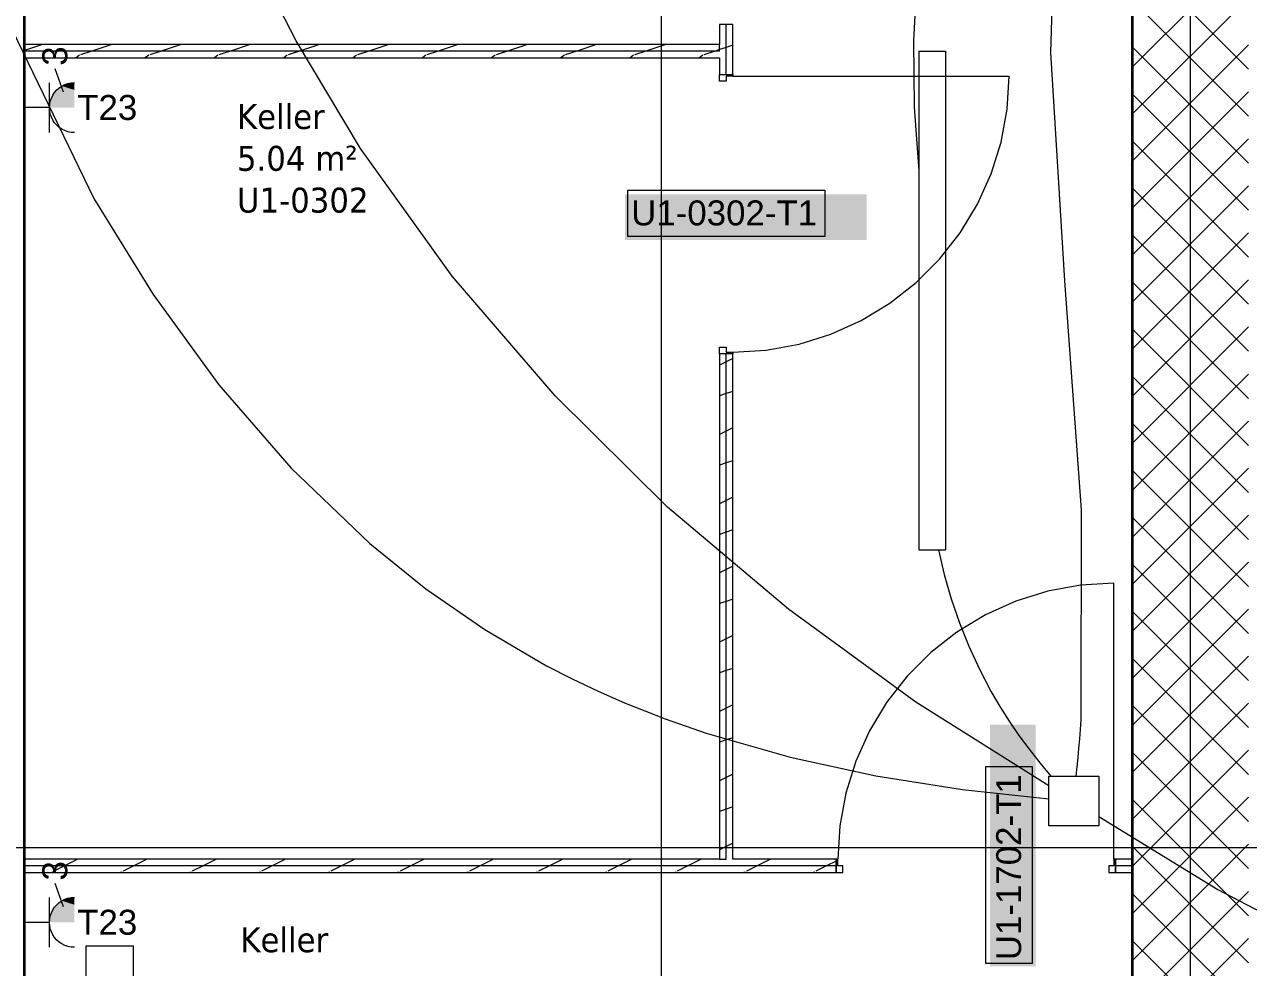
# Model space of a CAD drawing. Extents: x -1067 to 613, y -179 to 712.
# Drawn here: x 59.2 to 132.8, y 239.1 to 295.8 of the extents above; entities that cross this region are included whole.
import ezdxf
from ezdxf.lldxf.tags import DXFTag

# ---------------------------------------------------------------- set-up
doc = ezdxf.new("R2010")
doc.units = 0
doc.layers.get('0').update_dxf_attribs({"lineweight": 13})
for name, color, linetype, lineweight in [('A-AREA-____-IDEN', 7, 'Continuous', 5), ('A-DOOR-____-IDEN', 7, 'Continuous', 5), ('A-DOOR-FRAM-MCUT', 7, 'Continuous', 9), ('A-DOOR-OPNG-OTLN', 7, 'Continuous', 9), ('A-WALL-____-MCUT', 7, 'Continuous', 35), ('A-WALL-____-PATT', 7, 'Continuous', 35), ('A-WALL-FNSH-MCUT', 7, 'Continuous', 35), ('S-GRID-____-OTLN', 7, 'Continuous', 5)]:
    doc.layers.add(name, color=color, linetype=linetype, lineweight=lineweight)
for name, color, linetype, lineweight, true_color in [('EL01_WAN_Kraft', 1, 'Continuous', 13, 0xff0000), ('EL01_WAN_Leitung_Licht', 7, 'Continuous', 13, 0x0080ff), ('EL01_WAN_Leuchten', 7, 'Continuous', 13, 0x0080ff), ('EL01_WAN_Licht', 7, 'Continuous', 13, 0x0080ff)]:
    doc.layers.add(name, color=color, linetype=linetype, lineweight=lineweight, true_color=true_color)
doc.styles.get("Standard").update_dxf_attribs({"font": 'arial.ttf'})
tags = doc.linetypes.add('_Rasterlinie_', pattern=[0.375, 0.2, -0.05, 0.075, -0.05]).pattern_tags.tags
tags[10:11] = [DXFTag(74, 4), DXFTag(75, 0), DXFTag(340, '0'), DXFTag(46, 1.0), DXFTag(50, 0.0), DXFTag(44, 0.0), DXFTag(45, 0.0)]
tags[8:9] = [DXFTag(74, 4), DXFTag(75, 0), DXFTag(340, '0'), DXFTag(46, 1.0), DXFTag(50, 0.0), DXFTag(44, 0.0), DXFTag(45, 0.0)]
tags[6:7] = [DXFTag(74, 4), DXFTag(75, 0), DXFTag(340, '0'), DXFTag(46, 1.0), DXFTag(50, 0.0), DXFTag(44, 0.0), DXFTag(45, 0.0)]
tags[4:5] = [DXFTag(74, 4), DXFTag(75, 0), DXFTag(340, '0'), DXFTag(46, 1.0), DXFTag(50, 0.0), DXFTag(44, 0.0), DXFTag(45, 0.0)]

# ---------------------------------------------------------------- blocks, each defined once
blk = doc.blocks.new('Referenz-A0UJ3194XE', base_point=(-1062.181, -175.856))
at = {"layer": 'A-DOOR-____-IDEN', "color": 0, "linetype": 'Continuous', "ltscale": 0.13}
for p, q in [((95.482, 285.812), (107.322, 285.812)), ((95.482, 283.032), (95.482, 285.812)), ((107.322, 285.812), (107.322, 283.032)), ((107.322, 283.032), (95.482, 283.032)), ((117.012, 239.302), (117.013, 251.142)), ((117.013, 251.142), (119.793, 251.142)), ((119.793, 251.142), (119.792, 239.302)), ((119.792, 239.302), (117.012, 239.302))]:
    blk.add_line(p, q, dxfattribs=at)
at = {"layer": 'A-DOOR-____-IDEN', "color": 7, "linetype": 'Continuous', "ltscale": 0.13, "true_color": 0xffffff}
for points in [[(95.307, 282.81), (109.846, 282.81), (95.307, 285.569)], [(109.846, 282.81), (95.307, 285.569), (109.846, 285.569)], [(117.255, 239.127), (120.014, 239.127), (117.255, 253.666)], [(120.014, 239.127), (117.255, 253.666), (120.014, 253.666)]]:
    blk.add_solid(points, dxfattribs=at)
at = {"layer": 'A-DOOR-FRAM-MCUT', "color": 0, "linetype": 'Continuous', "ltscale": 0.13}
for p, q in [((101.003, 292.776), (101.803, 292.776)), ((101.003, 292.376), (101.003, 292.776)), ((101.403, 292.376), (101.003, 292.376)), ((101.403, 292.676), (101.403, 292.376)), ((101.803, 292.676), (101.403, 292.676)), ((101.803, 292.776), (101.803, 292.676)), ((101.003, 276.376), (101.403, 276.376)), ((101.003, 275.976), (101.003, 276.376)), ((101.403, 276.376), (101.403, 276.076)), ((101.403, 276.076), (101.803, 276.076)), ((101.803, 276.076), (101.803, 275.976)), ((101.803, 275.976), (101.003, 275.976)), ((108.103, 245.576), (108.003, 245.576)), ((108.003, 245.576), (108.003, 244.776)), ((108.103, 245.176), (108.103, 245.576)), ((108.403, 245.176), (108.103, 245.176)), ((108.403, 244.776), (108.403, 245.176)), ((124.703, 245.176), (124.403, 245.176)), ((124.403, 245.176), (124.403, 244.776)), ((124.803, 245.576), (124.703, 245.576)), ((124.703, 245.576), (124.703, 245.176)), ((124.803, 244.776), (124.803, 245.576)), ((108.003, 244.776), (108.403, 244.776)), ((124.403, 244.776), (124.803, 244.776))]:
    blk.add_line(p, q, dxfattribs=at)
at = {"layer": 'A-DOOR-OPNG-OTLN', "color": 0, "linetype": 'Continuous', "ltscale": 0.13}
for p, q in [((101.803, 292.676), (118.403, 292.676)), ((118.282, 290.675), (118.403, 292.676)), ((117.921, 288.703), (118.282, 290.675)), ((117.324, 286.789), (117.921, 288.703)), ((116.502, 284.961), (117.324, 286.789)), ((115.465, 283.246), (116.502, 284.961)), ((114.228, 281.668), (115.465, 283.246)), ((112.811, 280.25), (114.228, 281.668)), ((111.233, 279.014), (112.811, 280.25)), ((109.517, 277.977), (111.233, 279.014)), ((107.689, 277.154), (109.517, 277.977)), ((105.776, 276.558), (107.689, 277.154)), ((101.803, 276.076), (103.804, 276.197)), ((103.804, 276.197), (105.776, 276.558)), ((122.702, 262.055), (120.73, 261.693)), ((124.703, 262.176), (122.702, 262.055)), ((124.703, 245.576), (124.703, 262.176)), ((120.73, 261.693), (118.817, 261.097)), ((118.817, 261.097), (116.989, 260.274)), ((116.989, 260.274), (115.273, 259.237)), ((115.273, 259.237), (113.695, 258.001)), ((113.695, 258.001), (112.278, 256.584)), ((112.278, 256.584), (111.041, 255.006)), ((111.041, 255.006), (110.004, 253.29)), ((110.004, 253.29), (109.182, 251.462)), ((109.182, 251.462), (108.585, 249.548)), ((108.585, 249.548), (108.224, 247.577)), ((108.224, 247.577), (108.103, 245.576))]:
    blk.add_line(p, q, dxfattribs=at)
at = {"layer": 'A-WALL-____-MCUT', "color": 0, "linetype": 'Continuous', "ltscale": 0.35}
for p, q in [((59.203, 213.776), (59.203, 332.976)), ((125.803, 317.476), (125.803, 213.776))]:
    blk.add_line(p, q, dxfattribs=at)
at = {"layer": 'A-WALL-____-MCUT', "color": 0, "linetype": 'Continuous', "lineweight": 9, "ltscale": 0.13}
for p, q in [((101.403, 292.776), (101.403, 295.776)), ((101.003, 294.176), (101.003, 294.576)), ((101.003, 294.176), (59.203, 294.176)), ((101.403, 245.576), (101.403, 275.976)), ((108.003, 245.176), (59.203, 245.176)), ((101.003, 245.576), (101.403, 245.576)), ((125.803, 245.176), (124.803, 245.176))]:
    blk.add_line(p, q, dxfattribs=at)
at = {"layer": 'A-WALL-____-PATT', "color": 0, "linetype": 'Continuous', "lineweight": 9, "ltscale": 0.13}
for p, q in [((125.803, 293.21), (132.803, 300.21)), ((132.803, 293.09), (125.803, 300.09)), ((125.803, 290.382), (132.803, 297.382)), ((132.803, 290.262), (125.803, 297.262)), ((60.288, 294.576), (59.203, 294.214)), ((64.453, 294.576), (63.253, 294.176)), ((68.618, 294.576), (67.418, 294.176)), ((72.782, 294.576), (71.582, 294.176)), ((76.947, 294.576), (75.747, 294.176)), ((81.112, 294.576), (79.912, 294.176)), ((85.276, 294.576), (84.076, 294.176)), ((89.441, 294.576), (88.241, 294.176)), ((93.606, 294.576), (92.406, 294.176)), ((97.771, 294.576), (96.571, 294.176)), ((101.803, 294.532), (101.403, 294.398)), ((125.803, 287.554), (132.803, 294.554)), ((132.803, 287.433), (125.803, 294.433)), ((62.509, 293.931), (62.301, 293.776)), ((63.253, 294.176), (62.566, 293.947)), ((66.674, 293.931), (66.466, 293.776)), ((67.418, 294.176), (66.732, 293.947)), ((70.839, 293.932), (70.631, 293.776)), ((71.582, 294.176), (70.897, 293.947)), ((75.005, 293.932), (74.796, 293.776)), ((75.747, 294.176), (75.062, 293.947)), ((79.17, 293.932), (78.961, 293.776)), ((79.912, 294.176), (79.227, 293.947)), ((83.335, 293.932), (83.126, 293.776)), ((84.076, 294.176), (83.392, 293.948)), ((87.5, 293.933), (87.291, 293.776)), ((88.241, 294.176), (87.557, 293.948)), ((91.666, 293.933), (91.456, 293.776)), ((92.406, 294.176), (91.722, 293.948)), ((95.831, 293.933), (95.621, 293.776)), ((96.571, 294.176), (95.887, 293.948)), ((99.996, 293.933), (99.786, 293.776)), ((100.735, 294.176), (100.052, 293.948)), ((101.003, 294.265), (100.735, 294.176)), ((101.403, 294.398), (101.003, 294.265)), ((125.803, 284.725), (132.803, 291.725)), ((132.803, 284.605), (125.803, 291.605)), ((125.803, 281.897), (132.803, 288.897)), ((132.803, 281.776), (125.803, 288.776)), ((125.803, 279.068), (132.803, 286.068)), ((132.803, 278.948), (125.803, 285.948)), ((125.803, 276.24), (132.803, 283.24)), ((132.803, 276.12), (125.803, 283.12)), ((125.803, 273.411), (132.803, 280.411)), ((132.803, 273.291), (125.803, 280.291)), ((125.803, 270.583), (132.803, 277.583)), ((132.803, 270.463), (125.803, 277.463)), ((101.403, 275.484), (101.003, 275.284)), ((101.803, 275.684), (101.403, 275.484)), ((125.803, 267.755), (132.803, 274.755)), ((132.803, 267.634), (125.803, 274.634)), ((101.403, 273.575), (101.003, 273.441)), ((101.803, 273.708), (101.403, 273.575)), ((125.803, 264.926), (132.803, 271.926)), ((132.803, 264.806), (125.803, 271.806)), ((101.403, 271.32), (101.003, 271.12)), ((101.803, 271.52), (101.403, 271.32)), ((101.403, 269.41), (101.003, 269.277)), ((101.803, 269.543), (101.403, 269.41)), ((125.803, 262.098), (132.803, 269.098)), ((132.803, 261.977), (125.803, 268.977)), ((101.803, 267.355), (101.403, 267.155)), ((101.403, 267.155), (101.003, 266.955)), ((125.803, 259.269), (132.803, 266.269)), ((132.803, 259.149), (125.803, 266.149)), ((101.403, 265.245), (101.003, 265.112)), ((101.803, 265.379), (101.403, 265.245)), ((101.403, 262.99), (101.003, 262.79)), ((101.803, 263.19), (101.403, 262.99)), ((125.803, 256.441), (132.803, 263.441)), ((132.803, 256.321), (125.803, 263.321)), ((101.403, 261.081), (101.003, 260.947)), ((101.803, 261.214), (101.403, 261.081)), ((125.803, 253.612), (132.803, 260.612)), ((132.803, 253.492), (125.803, 260.492)), ((101.403, 258.825), (101.003, 258.625)), ((101.803, 259.025), (101.403, 258.825)), ((125.803, 250.784), (132.803, 257.784)), ((132.803, 250.664), (125.803, 257.664)), ((101.403, 256.916), (101.003, 256.782)), ((101.803, 257.049), (101.403, 256.916)), ((101.403, 254.66), (101.003, 254.46)), ((101.803, 254.86), (101.403, 254.66)), ((125.803, 247.956), (132.803, 254.956)), ((132.803, 247.835), (125.803, 254.835)), ((101.403, 252.751), (101.003, 252.618)), ((101.803, 252.884), (101.403, 252.751)), ((125.803, 245.127), (132.803, 252.127)), ((132.803, 245.007), (125.803, 252.007)), ((101.403, 250.495), (101.003, 250.295)), ((101.803, 250.695), (101.403, 250.495)), ((125.803, 242.299), (132.803, 249.299)), ((132.803, 242.178), (125.803, 249.178)), ((101.403, 248.586), (101.003, 248.453)), ((101.803, 248.72), (101.403, 248.586)), ((101.403, 246.33), (101.003, 246.13)), ((101.803, 246.53), (101.403, 246.33)), ((125.803, 239.47), (132.803, 246.47)), ((132.803, 239.35), (125.803, 246.35)), ((61.61, 245.176), (60.963, 244.852)), ((62.41, 245.576), (61.61, 245.176)), ((65.775, 245.176), (65.128, 244.852)), ((66.575, 245.576), (65.775, 245.176)), ((69.94, 245.176), (69.293, 244.852)), ((70.74, 245.576), (69.94, 245.176)), ((74.105, 245.176), (73.458, 244.852)), ((74.905, 245.576), (74.105, 245.176)), ((78.27, 245.176), (77.622, 244.852)), ((79.07, 245.576), (78.27, 245.176)), ((82.434, 245.176), (81.787, 244.852)), ((83.234, 245.576), (82.434, 245.176)), ((86.599, 245.176), (85.952, 244.852)), ((87.399, 245.576), (86.599, 245.176)), ((90.764, 245.176), (90.117, 244.852)), ((91.564, 245.576), (90.764, 245.176)), ((94.929, 245.176), (94.282, 244.852)), ((95.729, 245.576), (94.929, 245.176)), ((99.094, 245.176), (98.447, 244.852)), ((99.894, 245.576), (99.094, 245.176)), ((103.259, 245.176), (102.612, 244.852)), ((104.059, 245.576), (103.259, 245.176)), ((107.424, 245.176), (106.777, 244.852)), ((108.003, 245.465), (107.424, 245.176)), ((124.884, 245.576), (124.803, 245.535)), ((60.903, 244.804), (60.818, 244.776)), ((65.068, 244.804), (64.983, 244.776)), ((69.233, 244.804), (69.148, 244.776)), ((73.398, 244.804), (73.312, 244.776)), ((77.563, 244.804), (77.477, 244.776)), ((81.728, 244.805), (81.642, 244.776)), ((85.893, 244.805), (85.806, 244.776)), ((90.058, 244.805), (89.971, 244.776)), ((94.224, 244.805), (94.136, 244.776)), ((98.389, 244.805), (98.301, 244.776)), ((102.554, 244.805), (102.465, 244.776)), ((106.719, 244.805), (106.63, 244.776)), ((125.803, 236.642), (132.803, 243.642)), ((132.803, 236.522), (125.803, 243.522)), ((125.803, 233.813), (132.803, 240.813)), ((132.803, 233.693), (125.803, 240.693))]:
    blk.add_line(p, q, dxfattribs=at)
at = {"layer": 'A-WALL-FNSH-MCUT', "color": 0, "linetype": 'Continuous', "lineweight": 9, "ltscale": 0.13}
for p, q in [((101.003, 295.776), (101.003, 294.576)), ((101.803, 295.776), (101.003, 295.776)), ((101.803, 292.776), (101.803, 295.776)), ((101.003, 294.576), (59.203, 294.576)), ((59.203, 293.776), (101.003, 293.776)), ((101.003, 293.776), (101.003, 292.776)), ((101.003, 292.776), (101.803, 292.776)), ((101.003, 275.976), (101.003, 245.576)), ((101.803, 275.976), (101.003, 275.976)), ((101.803, 245.576), (101.803, 275.976)), ((101.003, 245.576), (59.203, 245.576)), ((108.003, 245.576), (101.803, 245.576)), ((108.003, 244.776), (108.003, 245.576)), ((125.803, 245.576), (124.803, 245.576)), ((124.803, 245.576), (124.803, 244.776)), ((59.203, 244.776), (108.003, 244.776)), ((124.803, 244.776), (125.803, 244.776))]:
    blk.add_line(p, q, dxfattribs=at)
at = {"layer": 'S-GRID-____-OTLN', "color": 0, "linetype": '_Rasterlinie_', "ltscale": 0.13}
for p, q in [((129.303, 560.559), (129.303, 159.768)), ((97.503, -171.085), (97.503, 546.376)), ((-101.097, 246.276), (198.844, 246.276))]:
    blk.add_line(p, q, dxfattribs=at)
at = {"layer": 'A-AREA-____-IDEN', "color": 0, "linetype": 'Continuous', "ltscale": 0.13, "char_height": 1.5, "attachment_point": 1}
for s, insert in [('{\\W0.9;\\fVerdana;Keller}', (71.977, 290.99)), ('{\\W0.9;\\fVerdana;5.04 m²}', (71.977, 288.476)), ('{\\W0.9;\\fVerdana;U1-0302}', (71.977, 285.962)), ('{\\W0.9;\\fVerdana;Keller}', (72.181, 241.481))]:
    blk.add_mtext(s, dxfattribs=dict(at, insert=insert))
at = {"layer": 'A-DOOR-____-IDEN', "color": 0, "linetype": 'Continuous', "ltscale": 0.13, "insert": (95.682, 285.194), "char_height": 1.5, "attachment_point": 1}
blk.add_mtext('{\\fArial;U1-0302-T1}', dxfattribs=at)
at = {"layer": 'A-DOOR-____-IDEN', "color": 0, "linetype": 'Continuous', "ltscale": 0.13, "insert": (117.63, 239.502), "char_height": 1.5, "attachment_point": 1, "rotation": 90}
blk.add_mtext('{\\fArial;U1-1702-T1}', dxfattribs=at)
blk = doc.blocks.new('Deckendose UP-A0UJ31FAXE', base_point=(120.805, 247.576))
at = {"color": 0, "lineweight": -2}
for p, q in [((120.805, 250.576), (123.805, 250.576)), ((120.805, 247.576), (120.805, 250.576)), ((123.805, 250.576), (123.805, 247.576)), ((123.805, 247.576), (120.805, 247.576))]:
    blk.add_line(p, q, dxfattribs=at)
blk = doc.blocks.new('Leitung-A0UJ31HEXE', base_point=(123.805, 215.028))
at = {"color": 0, "linetype": 'ByBlock', "lineweight": -2, "ltscale": 0.13}
for p, q in [((123.805, 248.14), (130.966, 243.754)), ((130.966, 243.754), (138.056, 240.015))]:
    blk.add_line(p, q, dxfattribs=at)
blk = doc.blocks.new('LED-Langfeldleuchte 37W-A0UJ31J0XE', base_point=(112.973, 264.175))
at = {"color": 0, "lineweight": -2}
for p, q in [((112.973, 294.175), (112.973, 264.175)), ((112.973, 294.175), (114.573, 294.175)), ((114.573, 294.175), (114.573, 264.175)), ((112.973, 264.175), (114.573, 264.175))]:
    blk.add_line(p, q, dxfattribs=at)
blk = doc.blocks.new('Leitung-A0UJ31K2XE', base_point=(112.667, 286.982))
at = {"color": 0, "linetype": 'ByBlock', "lineweight": -2, "ltscale": 0.13}
for p, q in [((136.46, 330.781), (133.556, 330.458)), ((139.42, 330.856), (136.46, 330.781)), ((142.376, 330.728), (139.42, 330.856)), ((145.27, 330.439), (142.376, 330.728)), ((130.767, 329.842), (129.433, 329.411)), ((133.556, 330.458), (130.767, 329.842)), ((129.433, 329.411), (128.15, 328.89)), ((128.15, 328.89), (126.066, 327.77)), ((126.066, 327.77), (124.15, 326.389)), ((124.15, 326.389), (122.4, 324.768)), ((122.4, 324.768), (120.809, 322.93)), ((120.809, 322.93), (119.375, 320.898)), ((119.375, 320.898), (118.092, 318.693)), ((118.092, 318.693), (116.956, 316.339)), ((116.956, 316.339), (115.964, 313.857)), ((115.964, 313.857), (115.111, 311.271)), ((115.111, 311.271), (114.392, 308.602)), ((114.392, 308.602), (113.804, 305.873)), ((113.804, 305.873), (113.341, 303.107)), ((113.341, 303.107), (112.875, 298.937)), ((112.875, 298.937), (112.667, 294.809)), ((112.667, 294.809), (112.705, 290.799)), ((112.705, 290.799), (112.973, 286.982))]:
    blk.add_line(p, q, dxfattribs=at)
blk = doc.blocks.new('Leitung-A0UJ31KQXE', base_point=(62.537, 249.997))
at = {"color": 0, "linetype": 'ByBlock', "lineweight": -2, "ltscale": 0.13}
for p, q in [((64.37, 322.726), (62.537, 330.013)), ((66.562, 315.516), (64.37, 322.726)), ((69.138, 308.425), (66.562, 315.516)), ((72.121, 301.5), (69.138, 308.425)), ((75.537, 294.784), (72.121, 301.5)), ((79.407, 288.322), (75.537, 294.784)), ((84.921, 280.633), (79.407, 288.322)), ((91.104, 273.437), (84.921, 280.633)), ((97.87, 266.753), (91.104, 273.437)), ((105.133, 260.604), (97.87, 266.753)), ((112.806, 255.012), (105.133, 260.604)), ((120.805, 249.997), (112.806, 255.012))]:
    blk.add_line(p, q, dxfattribs=at)
blk = doc.blocks.new('Bodendose (multi) UP-A0UJ31MGXE', base_point=(62.903, 237.516))
at = {"color": 0, "lineweight": -2}
for p, q in [((62.903, 240.356), (65.743, 240.356)), ((62.903, 237.516), (62.903, 240.356)), ((65.743, 240.356), (65.743, 237.516)), ((65.743, 237.516), (62.903, 237.516))]:
    blk.add_line(p, q, dxfattribs=at)
blk = doc.blocks.new('Steckdose T23_ AP_ 3-fach-A0UJ31R4XE', base_point=(59.205, 240.276))
at = {"color": 0, "lineweight": -2}
for p, q in [((61.559, 242.702), (61.051, 244.118)), ((60.705, 240.276), (60.705, 243.276)), ((61.144, 242.836), (61.292, 242.966)), ((61.292, 242.966), (61.455, 243.075)), ((61.455, 243.075), (61.631, 243.162)), ((61.631, 243.162), (61.817, 243.225)), ((61.817, 243.225), (62.009, 243.263)), ((62.009, 243.263), (62.205, 243.276)), ((60.718, 241.972), (60.756, 242.164)), ((60.756, 242.164), (60.819, 242.35)), ((60.819, 242.35), (60.906, 242.526)), ((60.906, 242.526), (61.015, 242.689)), ((61.015, 242.689), (61.144, 242.836)), ((60.705, 241.776), (59.205, 241.776)), ((60.705, 241.776), (60.718, 241.972)), ((60.718, 241.58), (60.705, 241.776)), ((60.756, 241.388), (60.718, 241.58)), ((60.819, 241.202), (60.756, 241.388)), ((60.906, 241.026), (60.819, 241.202)), ((61.015, 240.863), (60.906, 241.026)), ((61.144, 240.715), (61.015, 240.863)), ((61.292, 240.586), (61.144, 240.715)), ((61.455, 240.477), (61.292, 240.586)), ((61.631, 240.39), (61.455, 240.477)), ((61.817, 240.327), (61.631, 240.39)), ((62.009, 240.289), (61.817, 240.327)), ((62.205, 240.276), (62.009, 240.289))]:
    blk.add_line(p, q, dxfattribs=at)
for points in [[(61.144, 242.836), (62.205, 242.836), (61.455, 243.075)], [(61.455, 243.075), (62.205, 243.075), (61.817, 243.225)], [(62.205, 242.836), (61.455, 243.075), (62.205, 243.075)], [(61.817, 243.225), (62.205, 243.225), (62.205, 243.276)], [(62.205, 243.075), (61.817, 243.225), (62.205, 243.225)], [(60.705, 241.776), (62.205, 241.776), (60.756, 242.164)], [(60.756, 242.164), (62.205, 242.164), (60.906, 242.526)], [(62.205, 241.776), (60.756, 242.164), (62.205, 242.164)], [(60.906, 242.526), (62.205, 242.526), (61.144, 242.836)], [(62.205, 242.164), (60.906, 242.526), (62.205, 242.526)], [(62.205, 242.526), (61.144, 242.836), (62.205, 242.836)]]:
    blk.add_solid(points, dxfattribs=at)
at = {"color": 0, "lineweight": -2, "insert": (60.274, 244.294), "char_height": 1.5, "attachment_point": 1, "rotation": 90}
blk.add_mtext('{\\fArial;3}', dxfattribs=at)
at = {"color": 0, "lineweight": -2, "insert": (62.373, 242.534), "char_height": 1.5, "attachment_point": 1}
blk.add_mtext('{\\fArial;T23}', dxfattribs=at)
blk = doc.blocks.new('Steckdose T23_ AP_ 3-fach-A0UJ31SCXE', base_point=(59.205, 289.276))
at = {"color": 0, "lineweight": -2}
for p, q in [((61.559, 291.702), (61.051, 293.118)), ((60.705, 289.276), (60.705, 292.276)), ((61.631, 292.161), (61.817, 292.225)), ((61.817, 292.225), (62.009, 292.263)), ((62.009, 292.263), (62.205, 292.276)), ((60.819, 291.35), (60.906, 291.526)), ((60.906, 291.526), (61.015, 291.689)), ((61.015, 291.689), (61.144, 291.836)), ((61.144, 291.836), (61.292, 291.966)), ((61.292, 291.966), (61.455, 292.075)), ((61.455, 292.075), (61.631, 292.161)), ((60.705, 290.776), (59.205, 290.776)), ((60.705, 290.776), (60.718, 290.971)), ((60.718, 290.58), (60.705, 290.776)), ((60.718, 290.971), (60.756, 291.164)), ((60.756, 291.164), (60.819, 291.35)), ((60.756, 290.387), (60.718, 290.58)), ((60.819, 290.202), (60.756, 290.387)), ((60.906, 290.026), (60.819, 290.202)), ((61.015, 289.863), (60.906, 290.026)), ((61.144, 289.715), (61.015, 289.863)), ((61.292, 289.586), (61.144, 289.715)), ((61.455, 289.477), (61.292, 289.586)), ((61.631, 289.39), (61.455, 289.477)), ((61.817, 289.327), (61.631, 289.39)), ((62.009, 289.288), (61.817, 289.327)), ((62.205, 289.276), (62.009, 289.288))]:
    blk.add_line(p, q, dxfattribs=at)
for points in [[(61.455, 292.075), (62.205, 292.075), (61.817, 292.225)], [(61.817, 292.225), (62.205, 292.225), (62.205, 292.276)], [(62.205, 292.075), (61.817, 292.225), (62.205, 292.225)], [(60.756, 291.164), (62.205, 291.164), (60.906, 291.526)], [(60.906, 291.526), (62.205, 291.526), (61.144, 291.836)], [(62.205, 291.164), (60.906, 291.526), (62.205, 291.526)], [(61.144, 291.836), (62.205, 291.836), (61.455, 292.075)], [(62.205, 291.526), (61.144, 291.836), (62.205, 291.836)], [(62.205, 291.836), (61.455, 292.075), (62.205, 292.075)], [(60.705, 290.776), (62.205, 290.776), (60.756, 291.164)], [(62.205, 290.776), (60.756, 291.164), (62.205, 291.164)]]:
    blk.add_solid(points, dxfattribs=at)
at = {"color": 0, "lineweight": -2, "insert": (60.274, 293.294), "char_height": 1.5, "attachment_point": 1, "rotation": 90}
blk.add_mtext('{\\fArial;3}', dxfattribs=at)
at = {"color": 0, "lineweight": -2, "insert": (62.373, 291.534), "char_height": 1.5, "attachment_point": 1}
blk.add_mtext('{\\fArial;T23}', dxfattribs=at)
blk = doc.blocks.new('Leitung-A0UJ31SEXE', base_point=(50.201, 249.205))
at = {"color": 0, "linetype": 'ByBlock', "lineweight": -2, "ltscale": 0.13}
for p, q in [((50.201, 323.476), (53.013, 310.539)), ((53.013, 310.539), (57.406, 297.638)), ((57.406, 297.638), (63.369, 285.313)), ((63.369, 285.313), (66.936, 279.537)), ((66.936, 279.537), (70.893, 274.107)), ((70.893, 274.107), (75.237, 269.092)), ((75.237, 269.092), (79.968, 264.56)), ((79.968, 264.56), (83.336, 261.839)), ((83.336, 261.839), (86.876, 259.383)), ((86.876, 259.383), (90.585, 257.212)), ((90.585, 257.212), (92.128, 256.422)), ((92.128, 256.422), (93.696, 255.679)), ((93.696, 255.679), (95.288, 254.984)), ((95.288, 254.984), (97.717, 254.025)), ((97.717, 254.025), (100.19, 253.163)), ((100.19, 253.163), (105.242, 251.712)), ((105.242, 251.712), (110.394, 250.594)), ((110.394, 250.594), (115.599, 249.771)), ((115.599, 249.771), (120.805, 249.205))]:
    blk.add_line(p, q, dxfattribs=at)
blk = doc.blocks.new('Leitung-A0UJ31XCXE', base_point=(114.163, 250.576))
at = {"color": 0, "linetype": 'ByBlock', "lineweight": -2, "ltscale": 0.13}
for p, q in [((114.163, 264.175), (114.509, 262.697)), ((114.509, 262.697), (114.928, 261.236)), ((114.928, 261.236), (115.419, 259.795)), ((115.419, 259.795), (115.983, 258.38)), ((115.983, 258.38), (116.618, 256.996)), ((116.618, 256.996), (117.325, 255.65)), ((117.325, 255.65), (117.85, 254.753)), ((117.85, 254.753), (118.406, 253.875)), ((118.406, 253.875), (118.993, 253.019)), ((118.993, 253.019), (119.609, 252.183)), ((119.609, 252.183), (120.252, 251.369)), ((120.252, 251.369), (120.92, 250.576))]:
    blk.add_line(p, q, dxfattribs=at)
blk = doc.blocks.new('Leitung-A0UJ31ZAXE', base_point=(120.907, 250.576))
at = {"color": 0, "linetype": 'ByBlock', "lineweight": -2, "ltscale": 0.13}
for p, q in [((133.682, 323.791), (134.895, 324.034)), ((134.895, 324.034), (136.157, 324.218)), ((136.157, 324.218), (137.463, 324.345)), ((137.463, 324.345), (138.808, 324.418)), ((138.808, 324.418), (140.189, 324.439)), ((140.189, 324.439), (142.076, 324.393)), ((142.076, 324.393), (144.008, 324.268)), ((144.008, 324.268), (145.972, 324.069)), ((145.972, 324.069), (148.959, 323.649)), ((130.379, 322.676), (131.42, 323.114)), ((131.42, 323.114), (132.522, 323.485)), ((132.522, 323.485), (133.682, 323.791)), ((148.959, 323.649), (151.96, 323.101)), ((128.416, 321.536), (130.379, 322.676)), ((151.96, 323.101), (157.865, 321.715)), ((157.865, 321.715), (163.401, 320.087)), ((126.725, 320.106), (128.416, 321.536)), ((125.289, 318.407), (126.725, 320.106)), ((124.089, 316.456), (125.289, 318.407)), ((122.827, 313.497), (124.089, 316.456)), ((121.914, 310.17), (122.827, 313.497)), ((121.307, 306.52), (121.914, 310.17)), ((120.907, 294.085), (121.307, 306.52)), ((121.764, 280.367), (120.907, 294.085)), ((122.754, 266.582), (121.764, 280.367)), ((122.749, 253.949), (122.754, 266.582)), ((122.704, 253.381), (122.749, 253.949)), ((122.655, 252.817), (122.704, 253.381)), ((122.603, 252.256), (122.655, 252.817)), ((122.551, 251.696), (122.603, 252.256)), ((122.447, 250.576), (122.498, 251.137)), ((122.498, 251.137), (122.551, 251.696))]:
    blk.add_line(p, q, dxfattribs=at)

msp = doc.modelspace()

# ---------------------------------------------------------------- block references
at = {"color": 9, "lineweight": 25, "ltscale": 0.25, "true_color": 0xc0c0c0}
msp.add_blockref('Referenz-A0UJ3194XE', (-1062.181, -175.856), dxfattribs=at)
at = {"layer": 'EL01_WAN_Kraft', "color": 1, "linetype": 'Continuous', "ltscale": 0.13, "true_color": 0xff0000}
for name, p in [('Steckdose T23_ AP_ 3-fach-A0UJ31SCXE', (59.205, 289.276)), ('Steckdose T23_ AP_ 3-fach-A0UJ31R4XE', (59.205, 240.276)), ('Bodendose (multi) UP-A0UJ31MGXE', (62.903, 237.516))]:
    msp.add_blockref(name, p, dxfattribs=at)
at = {"layer": 'EL01_WAN_Leitung_Licht', "ltscale": 0.13}
for name, p in [('Leitung-A0UJ31K2XE', (112.667, 286.982)), ('Leitung-A0UJ31KQXE', (62.537, 249.997)), ('Leitung-A0UJ31ZAXE', (120.907, 250.576)), ('Leitung-A0UJ31SEXE', (50.201, 249.205)), ('Leitung-A0UJ31XCXE', (114.163, 250.576)), ('Leitung-A0UJ31HEXE', (123.805, 215.028))]:
    msp.add_blockref(name, p, dxfattribs=at)
at = {"layer": 'EL01_WAN_Leuchten', "ltscale": 0.13}
msp.add_blockref('LED-Langfeldleuchte 37W-A0UJ31J0XE', (112.973, 264.175), dxfattribs=at)
at = {"layer": 'EL01_WAN_Licht', "linetype": 'Continuous', "ltscale": 0.13}
msp.add_blockref('Deckendose UP-A0UJ31FAXE', (120.805, 247.576), dxfattribs=at)

doc.saveas('drawing.dxf')
